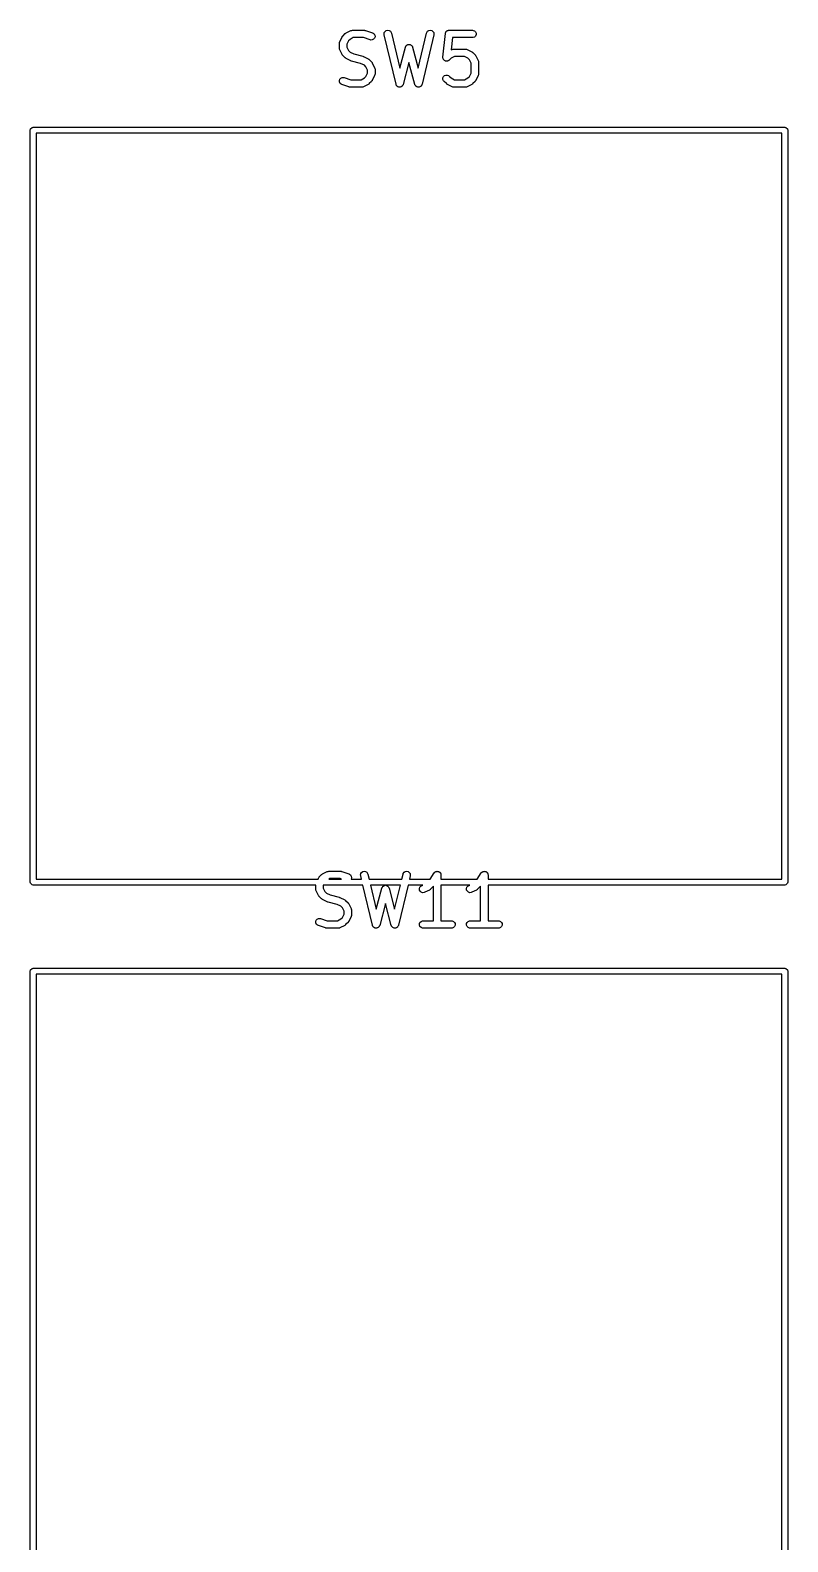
# Model space of a CAD drawing. Extents: x -0.52 to 5.81, y -3.54 to 0.77.
# Drawn here: x 2.533 to 3.136, y -0.627 to 0.576 of the extents above; entities that cross this region are included whole.
import ezdxf

# ---------------------------------------------------------------- set-up
doc = ezdxf.new("R2010")
doc.units = 0
doc.header["$MEASUREMENT"] = 0
doc.layers.add('BLACK', color=7, linetype='CONTINUOUS')

msp = doc.modelspace()

# ---------------------------------------------------------------- linework, layer by layer
at = {"layer": 'BLACK', "linetype": 'CONTINUOUS'}
for p, q in [((2.7792, 0.5651), (2.7793, 0.5657)), ((2.7793, 0.5659), (2.7795, 0.5665)), ((2.7793, 0.5658), (2.7793, 0.5659)), ((2.7793, 0.5657), (2.7793, 0.5658)), ((2.7795, 0.5665), (2.7814, 0.5702)), ((2.7814, 0.5702), (2.7815, 0.5705)), ((2.7815, 0.5705), (2.7816, 0.5705)), ((2.7816, 0.5706), (2.7817, 0.5707)), ((2.7816, 0.5705), (2.7816, 0.5706)), ((2.7817, 0.5707), (2.7818, 0.5708)), ((2.7818, 0.5708), (2.7819, 0.571)), ((2.7819, 0.571), (2.7838, 0.5729)), ((2.7838, 0.5729), (2.784, 0.573)), ((2.784, 0.573), (2.7841, 0.5731)), ((2.7841, 0.5731), (2.7842, 0.5732)), ((2.7842, 0.5732), (2.7843, 0.5732)), ((2.7843, 0.5733), (2.7846, 0.5734)), ((2.7843, 0.5732), (2.7843, 0.5733)), ((2.7846, 0.5734), (2.7883, 0.5753)), ((2.7865, 0.5671), (2.7851, 0.5644)), ((2.7877, 0.5683), (2.7865, 0.5671)), ((2.7903, 0.5697), (2.7877, 0.5683)), ((2.7883, 0.5753), (2.7889, 0.5755)), ((2.7889, 0.5755), (2.789, 0.5755)), ((2.789, 0.5755), (2.7891, 0.5755)), ((2.7891, 0.5755), (2.7897, 0.5756)), ((2.7897, 0.5756), (2.799, 0.5756)), ((2.7985, 0.5697), (2.7903, 0.5697)), ((2.8037, 0.568), (2.7985, 0.5697)), ((2.799, 0.5756), (2.7993, 0.5756)), ((2.7993, 0.5756), (2.7994, 0.5756)), ((2.7994, 0.5756), (2.7995, 0.5756)), ((2.7995, 0.5756), (2.7996, 0.5755)), ((2.7996, 0.5755), (2.7997, 0.5755)), ((2.7997, 0.5755), (2.8, 0.5754)), ((2.8, 0.5754), (2.8056, 0.5736)), ((2.8043, 0.5678), (2.8037, 0.568)), ((2.8054, 0.5679), (2.8043, 0.5678)), ((2.8065, 0.5684), (2.8054, 0.5679)), ((2.8056, 0.5736), (2.8061, 0.5733)), ((2.8061, 0.5733), (2.807, 0.5726)), ((2.8072, 0.5693), (2.8065, 0.5684)), ((2.807, 0.5726), (2.8075, 0.5716)), ((2.8076, 0.5704), (2.8072, 0.5693)), ((2.8075, 0.5716), (2.8076, 0.5704)), ((2.8148, 0.5725), (2.815, 0.5737)), ((2.8149, 0.572), (2.8148, 0.5725)), ((2.8243, 0.5326), (2.8149, 0.572)), ((2.815, 0.5737), (2.8156, 0.5747)), ((2.8156, 0.5747), (2.8165, 0.5753)), ((2.8165, 0.5753), (2.8177, 0.5756)), ((2.8177, 0.5756), (2.8188, 0.5754)), ((2.8188, 0.5754), (2.8198, 0.5748)), ((2.8198, 0.5748), (2.8205, 0.5739)), ((2.8205, 0.5739), (2.8206, 0.5733)), ((2.8206, 0.5733), (2.8273, 0.5453)), ((2.842, 0.5453), (2.8486, 0.5733)), ((2.8544, 0.572), (2.845, 0.5326)), ((2.8486, 0.5733), (2.8488, 0.5739)), ((2.8488, 0.5739), (2.8495, 0.5748)), ((2.8495, 0.5748), (2.8505, 0.5754)), ((2.8505, 0.5754), (2.8516, 0.5756)), ((2.8516, 0.5756), (2.8527, 0.5753)), ((2.8527, 0.5753), (2.8537, 0.5747)), ((2.8537, 0.5747), (2.8543, 0.5737)), ((2.8543, 0.5737), (2.8545, 0.5725)), ((2.8545, 0.5725), (2.8544, 0.572)), ((2.8617, 0.5542), (2.8636, 0.5729)), ((2.8636, 0.5733), (2.8637, 0.5735)), ((2.8636, 0.5732), (2.8636, 0.5733)), ((2.8636, 0.5731), (2.8636, 0.5732)), ((2.8636, 0.5729), (2.8636, 0.5731)), ((2.8637, 0.5735), (2.8639, 0.5739)), ((2.8639, 0.5739), (2.8641, 0.5743)), ((2.8641, 0.5743), (2.8642, 0.5744)), ((2.8642, 0.5745), (2.8646, 0.5748)), ((2.8642, 0.5744), (2.8642, 0.5745)), ((2.8646, 0.5748), (2.8649, 0.5751)), ((2.8649, 0.5751), (2.865, 0.5752)), ((2.865, 0.5752), (2.8651, 0.5753)), ((2.8651, 0.5753), (2.8655, 0.5754)), ((2.8655, 0.5754), (2.8659, 0.5755)), ((2.8659, 0.5755), (2.8662, 0.5756)), ((2.8662, 0.5756), (2.8662, 0.5756)), ((2.8662, 0.5756), (2.8663, 0.5756)), ((2.8663, 0.5756), (2.8665, 0.5756)), ((2.8665, 0.5756), (2.8853, 0.5756)), ((2.8692, 0.5697), (2.8682, 0.5599)), ((2.8853, 0.5697), (2.8692, 0.5697)), ((2.8853, 0.5756), (2.8858, 0.5755)), ((2.8858, 0.5697), (2.8853, 0.5697)), ((2.8858, 0.5755), (2.8869, 0.5751)), ((2.8869, 0.5702), (2.8858, 0.5697)), ((2.8869, 0.5751), (2.8877, 0.5743)), ((2.8877, 0.571), (2.8869, 0.5702)), ((2.8877, 0.5743), (2.8882, 0.5732)), ((2.8882, 0.5721), (2.8877, 0.571)), ((2.8882, 0.5732), (2.8882, 0.5721)), ((2.7792, 0.5614), (2.7792, 0.5651)), ((2.7793, 0.5608), (2.7792, 0.5614)), ((2.7793, 0.5607), (2.7793, 0.5608)), ((2.7793, 0.5606), (2.7793, 0.5607)), ((2.7795, 0.5601), (2.7793, 0.5606)), ((2.7814, 0.5563), (2.7795, 0.5601)), ((2.7815, 0.5561), (2.7814, 0.5563)), ((2.7816, 0.556), (2.7815, 0.5561)), ((2.7816, 0.5559), (2.7816, 0.556)), ((2.7817, 0.5558), (2.7816, 0.5559)), ((2.7818, 0.5558), (2.7817, 0.5558)), ((2.7819, 0.5556), (2.7818, 0.5558)), ((2.7838, 0.5537), (2.7819, 0.5556)), ((2.784, 0.5535), (2.7838, 0.5537)), ((2.7841, 0.5534), (2.784, 0.5535)), ((2.7842, 0.5534), (2.7841, 0.5534)), ((2.7843, 0.5533), (2.7842, 0.5534)), ((2.7851, 0.5644), (2.7851, 0.5621)), ((2.7851, 0.5621), (2.7865, 0.5594)), ((2.7865, 0.5594), (2.7877, 0.5582)), ((2.7877, 0.5582), (2.7907, 0.5567)), ((2.7907, 0.5567), (2.7979, 0.5549)), ((2.7979, 0.5549), (2.7979, 0.5549)), ((2.7979, 0.5549), (2.7979, 0.5549)), ((2.7979, 0.5549), (2.7982, 0.5548)), ((2.7982, 0.5548), (2.7984, 0.5547)), ((2.7984, 0.5547), (2.7984, 0.5547)), ((2.7984, 0.5547), (2.7985, 0.5547)), ((2.7985, 0.5547), (2.8022, 0.5528)), ((2.8273, 0.5453), (2.8318, 0.5622)), ((2.8318, 0.5622), (2.8318, 0.5623)), ((2.8318, 0.5623), (2.8319, 0.5623)), ((2.8319, 0.5624), (2.832, 0.5627)), ((2.8319, 0.5623), (2.8319, 0.5624)), ((2.832, 0.5627), (2.8322, 0.563)), ((2.8322, 0.563), (2.8324, 0.5633)), ((2.8324, 0.5633), (2.8326, 0.5635)), ((2.8326, 0.5635), (2.8327, 0.5636)), ((2.8327, 0.5636), (2.833, 0.5638)), ((2.833, 0.5638), (2.8333, 0.564)), ((2.8333, 0.564), (2.8335, 0.5641)), ((2.8335, 0.5641), (2.8337, 0.5642)), ((2.8337, 0.5642), (2.8341, 0.5642)), ((2.8341, 0.5642), (2.8345, 0.5643)), ((2.8345, 0.5643), (2.8346, 0.5643)), ((2.8346, 0.5643), (2.8348, 0.5643)), ((2.8348, 0.5643), (2.8352, 0.5642)), ((2.8352, 0.5642), (2.8356, 0.5642)), ((2.8356, 0.5642), (2.8358, 0.5641)), ((2.8358, 0.5641), (2.8359, 0.564)), ((2.8359, 0.564), (2.8363, 0.5638)), ((2.8363, 0.5638), (2.8366, 0.5636)), ((2.8366, 0.5636), (2.8367, 0.5635)), ((2.8367, 0.5635), (2.8369, 0.5633)), ((2.8369, 0.5633), (2.8371, 0.563)), ((2.8371, 0.563), (2.8373, 0.5627)), ((2.8373, 0.5627), (2.8374, 0.5624)), ((2.8374, 0.5624), (2.8374, 0.5623)), ((2.8374, 0.5623), (2.8374, 0.5623)), ((2.8374, 0.5623), (2.8375, 0.5622)), ((2.8375, 0.5622), (2.842, 0.5453)), ((2.8617, 0.5536), (2.8617, 0.5542)), ((2.8617, 0.5535), (2.8617, 0.5536)), ((2.8617, 0.5533), (2.8617, 0.5535)), ((2.8682, 0.5599), (2.8689, 0.5603)), ((2.871, 0.5547), (2.8683, 0.5533)), ((2.8689, 0.5603), (2.8695, 0.5605)), ((2.8695, 0.5605), (2.8696, 0.5605)), ((2.8696, 0.5605), (2.8697, 0.5605)), ((2.8697, 0.5605), (2.8703, 0.5606)), ((2.8703, 0.5606), (2.8796, 0.5606)), ((2.8789, 0.5547), (2.871, 0.5547)), ((2.8816, 0.5533), (2.8789, 0.5547)), ((2.8796, 0.5606), (2.8802, 0.5605)), ((2.8802, 0.5605), (2.8803, 0.5605)), ((2.8803, 0.5605), (2.8804, 0.5605)), ((2.8804, 0.5605), (2.881, 0.5603)), ((2.881, 0.5603), (2.8847, 0.5584)), ((2.8847, 0.5584), (2.885, 0.5583)), ((2.885, 0.5583), (2.885, 0.5582)), ((2.885, 0.5582), (2.8851, 0.5582)), ((2.8851, 0.5582), (2.8852, 0.5581)), ((2.8852, 0.5581), (2.8853, 0.558)), ((2.8853, 0.558), (2.8855, 0.5579)), ((2.8855, 0.5579), (2.8874, 0.556)), ((2.8874, 0.556), (2.8875, 0.5558)), ((2.8875, 0.5558), (2.8876, 0.5557)), ((2.8876, 0.5557), (2.8877, 0.5556)), ((2.8877, 0.5556), (2.8877, 0.5555)), ((2.8877, 0.5555), (2.8877, 0.5555)), ((2.8877, 0.5555), (2.8879, 0.5552)), ((2.8879, 0.5552), (2.8898, 0.5515)), ((2.7846, 0.5531), (2.7843, 0.5533)), ((2.7843, 0.5533), (2.7843, 0.5533)), ((2.7883, 0.5513), (2.7846, 0.5531)), ((2.7884, 0.5512), (2.7883, 0.5513)), ((2.7886, 0.5511), (2.7884, 0.5512)), ((2.7884, 0.5512), (2.7884, 0.5512)), ((2.7889, 0.551), (2.7886, 0.5511)), ((2.7961, 0.5492), (2.7889, 0.551)), ((2.7889, 0.551), (2.7889, 0.551)), ((2.7889, 0.551), (2.7889, 0.551)), ((2.7992, 0.5477), (2.7961, 0.5492)), ((2.8003, 0.5465), (2.7992, 0.5477)), ((2.8017, 0.5438), (2.8003, 0.5465)), ((2.8003, 0.5388), (2.8017, 0.5415)), ((2.8017, 0.5415), (2.8017, 0.5438)), ((2.8022, 0.5528), (2.8025, 0.5526)), ((2.8025, 0.5526), (2.8025, 0.5526)), ((2.8025, 0.5526), (2.8026, 0.5525)), ((2.8026, 0.5525), (2.8027, 0.5525)), ((2.8027, 0.5525), (2.8028, 0.5524)), ((2.8028, 0.5524), (2.803, 0.5522)), ((2.803, 0.5522), (2.8049, 0.5504)), ((2.8049, 0.5504), (2.805, 0.5501)), ((2.805, 0.5501), (2.8051, 0.5501)), ((2.8051, 0.5501), (2.8052, 0.55)), ((2.8052, 0.55), (2.8052, 0.5499)), ((2.8052, 0.5499), (2.8053, 0.5498)), ((2.8053, 0.5498), (2.8054, 0.5496)), ((2.8054, 0.5496), (2.8073, 0.5458)), ((2.8073, 0.5458), (2.8075, 0.5453)), ((2.8075, 0.5453), (2.8075, 0.5452)), ((2.8075, 0.5452), (2.8075, 0.5451)), ((2.8075, 0.5451), (2.8076, 0.5445)), ((2.8076, 0.5445), (2.8076, 0.5408)), ((2.8346, 0.5499), (2.83, 0.5325)), ((2.8393, 0.5325), (2.8346, 0.5499)), ((2.8619, 0.5529), (2.8617, 0.5533)), ((2.862, 0.5525), (2.8619, 0.5529)), ((2.8621, 0.5524), (2.862, 0.5525)), ((2.8622, 0.5523), (2.8621, 0.5524)), ((2.8625, 0.552), (2.8622, 0.5523)), ((2.8628, 0.5516), (2.8625, 0.552)), ((2.8629, 0.5515), (2.8628, 0.5516)), ((2.863, 0.5514), (2.8629, 0.5515)), ((2.8634, 0.5513), (2.863, 0.5514)), ((2.8638, 0.5511), (2.8634, 0.5513)), ((2.8639, 0.5511), (2.8638, 0.5511)), ((2.8641, 0.551), (2.8639, 0.5511)), ((2.8645, 0.551), (2.8641, 0.551)), ((2.8649, 0.551), (2.8645, 0.551)), ((2.8651, 0.551), (2.8649, 0.551)), ((2.8652, 0.551), (2.8651, 0.551)), ((2.8656, 0.5512), (2.8652, 0.551)), ((2.866, 0.5513), (2.8656, 0.5512)), ((2.8661, 0.5514), (2.866, 0.5513)), ((2.8663, 0.5514), (2.8661, 0.5514)), ((2.8667, 0.5518), (2.8663, 0.5514)), ((2.8683, 0.5533), (2.8667, 0.5518)), ((2.8828, 0.5521), (2.8816, 0.5533)), ((2.8842, 0.5495), (2.8828, 0.5521)), ((2.8828, 0.5388), (2.8842, 0.5415)), ((2.8842, 0.5415), (2.8842, 0.5495)), ((2.8898, 0.5515), (2.89, 0.5509)), ((2.89, 0.5509), (2.89, 0.5508)), ((2.89, 0.5508), (2.89, 0.5507)), ((2.89, 0.5507), (2.8901, 0.5501)), ((2.8901, 0.5501), (2.8901, 0.5408)), ((2.7792, 0.5355), (2.7796, 0.5366)), ((2.7793, 0.5344), (2.7792, 0.5355)), ((2.7798, 0.5333), (2.7793, 0.5344)), ((2.7796, 0.5366), (2.7803, 0.5375)), ((2.7807, 0.5326), (2.7798, 0.5333)), ((2.7803, 0.5375), (2.7814, 0.538)), ((2.7812, 0.5323), (2.7807, 0.5326)), ((2.7868, 0.5305), (2.7812, 0.5323)), ((2.7814, 0.538), (2.7825, 0.5381)), ((2.7825, 0.5381), (2.7831, 0.538)), ((2.7831, 0.538), (2.7883, 0.5362)), ((2.7871, 0.5304), (2.7868, 0.5305)), ((2.7872, 0.5304), (2.7871, 0.5304)), ((2.7873, 0.5304), (2.7872, 0.5304)), ((2.7874, 0.5303), (2.7873, 0.5304)), ((2.7875, 0.5304), (2.7874, 0.5303)), ((2.7878, 0.5303), (2.7875, 0.5304)), ((2.7972, 0.5303), (2.7878, 0.5303)), ((2.7883, 0.5362), (2.7965, 0.5362)), ((2.7965, 0.5362), (2.7992, 0.5376)), ((2.7977, 0.5304), (2.7972, 0.5303)), ((2.7978, 0.5304), (2.7977, 0.5304)), ((2.7979, 0.5304), (2.7978, 0.5304)), ((2.7985, 0.5306), (2.7979, 0.5304)), ((2.8022, 0.5325), (2.7985, 0.5306)), ((2.7992, 0.5376), (2.8003, 0.5388)), ((2.8025, 0.5327), (2.8022, 0.5325)), ((2.8026, 0.5328), (2.8025, 0.5327)), ((2.8025, 0.5327), (2.8025, 0.5327)), ((2.8027, 0.5328), (2.8026, 0.5328)), ((2.8028, 0.5329), (2.8027, 0.5328)), ((2.803, 0.5331), (2.8028, 0.5329)), ((2.8049, 0.5349), (2.803, 0.5331)), ((2.805, 0.5352), (2.8049, 0.5349)), ((2.8051, 0.5352), (2.805, 0.5352)), ((2.8052, 0.5353), (2.8051, 0.5352)), ((2.8053, 0.5355), (2.8052, 0.5354)), ((2.8052, 0.5354), (2.8052, 0.5353)), ((2.8054, 0.5357), (2.8053, 0.5355)), ((2.8073, 0.5395), (2.8054, 0.5357)), ((2.8075, 0.54), (2.8073, 0.5395)), ((2.8076, 0.5408), (2.8075, 0.5402)), ((2.8075, 0.5402), (2.8075, 0.5401)), ((2.8075, 0.5401), (2.8075, 0.54)), ((2.8243, 0.5324), (2.8243, 0.5326)), ((2.8244, 0.5323), (2.8243, 0.5324)), ((2.8245, 0.532), (2.8244, 0.5323)), ((2.8244, 0.5323), (2.8244, 0.5323)), ((2.8247, 0.5317), (2.8245, 0.532)), ((2.8249, 0.5313), (2.8247, 0.5317)), ((2.825, 0.5312), (2.8249, 0.5313)), ((2.8251, 0.5311), (2.825, 0.5312)), ((2.8255, 0.5309), (2.8251, 0.5311)), ((2.8258, 0.5306), (2.8255, 0.5309)), ((2.826, 0.5306), (2.8258, 0.5306)), ((2.8261, 0.5305), (2.826, 0.5306)), ((2.8265, 0.5304), (2.8261, 0.5305)), ((2.827, 0.5303), (2.8265, 0.5304)), ((2.8271, 0.5303), (2.827, 0.5303)), ((2.8273, 0.5303), (2.8271, 0.5303)), ((2.8277, 0.5304), (2.8273, 0.5303)), ((2.8281, 0.5305), (2.8277, 0.5304)), ((2.8282, 0.5306), (2.8281, 0.5305)), ((2.8284, 0.5306), (2.8282, 0.5306)), ((2.8287, 0.5308), (2.8284, 0.5306)), ((2.8291, 0.5311), (2.8287, 0.5308)), ((2.8292, 0.5312), (2.8291, 0.5311)), ((2.8293, 0.5313), (2.8292, 0.5312)), ((2.8295, 0.5316), (2.8293, 0.5313)), ((2.8298, 0.532), (2.8295, 0.5316)), ((2.8299, 0.5322), (2.8298, 0.532)), ((2.83, 0.5325), (2.8299, 0.5323)), ((2.8299, 0.5323), (2.8299, 0.5322)), ((2.8299, 0.5322), (2.8299, 0.5322)), ((2.8394, 0.5323), (2.8393, 0.5325)), ((2.8394, 0.5322), (2.8394, 0.5323)), ((2.8395, 0.532), (2.8394, 0.5322)), ((2.8394, 0.5322), (2.8394, 0.5322)), ((2.8398, 0.5316), (2.8395, 0.532)), ((2.84, 0.5313), (2.8398, 0.5316)), ((2.8401, 0.5312), (2.84, 0.5313)), ((2.8402, 0.5311), (2.8401, 0.5312)), ((2.8406, 0.5308), (2.8402, 0.5311)), ((2.8409, 0.5306), (2.8406, 0.5308)), ((2.8411, 0.5306), (2.8409, 0.5306)), ((2.8412, 0.5305), (2.8411, 0.5306)), ((2.8416, 0.5304), (2.8412, 0.5305)), ((2.842, 0.5303), (2.8416, 0.5304)), ((2.8422, 0.5303), (2.842, 0.5303)), ((2.8423, 0.5303), (2.8422, 0.5303)), ((2.8427, 0.5304), (2.8423, 0.5303)), ((2.8432, 0.5305), (2.8427, 0.5304)), ((2.8433, 0.5306), (2.8432, 0.5305)), ((2.8434, 0.5306), (2.8433, 0.5306)), ((2.8438, 0.5309), (2.8434, 0.5306)), ((2.8442, 0.5311), (2.8438, 0.5309)), ((2.8444, 0.5313), (2.8442, 0.5312)), ((2.8442, 0.5312), (2.8442, 0.5311)), ((2.8446, 0.5317), (2.8444, 0.5313)), ((2.8448, 0.532), (2.8446, 0.5317)), ((2.8449, 0.5323), (2.8448, 0.532)), ((2.845, 0.5326), (2.8449, 0.5324)), ((2.8449, 0.5324), (2.8449, 0.5323)), ((2.8449, 0.5323), (2.8449, 0.5323)), ((2.8617, 0.5376), (2.8622, 0.5387)), ((2.8617, 0.5364), (2.8617, 0.5376)), ((2.8622, 0.5354), (2.8617, 0.5364)), ((2.8622, 0.5387), (2.863, 0.5395)), ((2.8626, 0.5349), (2.8622, 0.5354)), ((2.8644, 0.5331), (2.8626, 0.5349)), ((2.863, 0.5395), (2.8641, 0.5399)), ((2.8641, 0.5399), (2.8652, 0.5399)), ((2.8647, 0.5329), (2.8644, 0.5331)), ((2.8647, 0.5328), (2.8647, 0.5329)), ((2.8648, 0.5328), (2.8647, 0.5328)), ((2.8649, 0.5327), (2.8648, 0.5328)), ((2.8652, 0.5325), (2.8649, 0.5327)), ((2.8649, 0.5327), (2.8649, 0.5327)), ((2.8652, 0.5399), (2.8663, 0.5395)), ((2.8689, 0.5306), (2.8652, 0.5325)), ((2.8663, 0.5395), (2.8667, 0.5391)), ((2.8667, 0.5391), (2.8683, 0.5376)), ((2.8683, 0.5376), (2.871, 0.5362)), ((2.8695, 0.5304), (2.8689, 0.5306)), ((2.8696, 0.5304), (2.8695, 0.5304)), ((2.8697, 0.5304), (2.8696, 0.5304)), ((2.8703, 0.5303), (2.8697, 0.5304)), ((2.8796, 0.5303), (2.8703, 0.5303)), ((2.871, 0.5362), (2.8789, 0.5362)), ((2.8789, 0.5362), (2.8816, 0.5376)), ((2.8802, 0.5304), (2.8796, 0.5303)), ((2.8803, 0.5304), (2.8802, 0.5304)), ((2.8804, 0.5304), (2.8803, 0.5304)), ((2.881, 0.5306), (2.8804, 0.5304)), ((2.8847, 0.5325), (2.881, 0.5306)), ((2.8816, 0.5376), (2.8828, 0.5388)), ((2.885, 0.5327), (2.8847, 0.5325)), ((2.8851, 0.5328), (2.885, 0.5327)), ((2.885, 0.5327), (2.885, 0.5327)), ((2.8852, 0.5328), (2.8851, 0.5328)), ((2.8853, 0.5329), (2.8852, 0.5328)), ((2.8855, 0.5331), (2.8853, 0.5329)), ((2.8874, 0.5349), (2.8855, 0.5331)), ((2.8875, 0.5352), (2.8874, 0.5349)), ((2.8876, 0.5352), (2.8875, 0.5352)), ((2.8877, 0.5353), (2.8876, 0.5352)), ((2.8879, 0.5357), (2.8877, 0.5355)), ((2.8877, 0.5355), (2.8877, 0.5354)), ((2.8877, 0.5354), (2.8877, 0.5353)), ((2.8898, 0.5395), (2.8879, 0.5357)), ((2.89, 0.54), (2.8898, 0.5395)), ((2.8901, 0.5408), (2.89, 0.5402)), ((2.89, 0.5402), (2.89, 0.5401)), ((2.89, 0.5401), (2.89, 0.54)), ((2.5331, 0.4961), (2.5333, 0.497)), ((2.5331, -0.1024), (2.5331, 0.4961)), ((2.5333, 0.497), (2.5345, 0.4982)), ((2.5345, 0.4982), (2.5354, 0.4984)), ((2.5354, 0.4984), (3.1339, 0.4984)), ((2.5378, 0.4937), (2.5378, -0.1)), ((3.1315, 0.4937), (2.5378, 0.4937)), ((3.1315, -0.1), (3.1315, 0.4937)), ((3.1339, 0.4984), (3.1348, 0.4982)), ((3.1348, 0.4982), (3.136, 0.497)), ((3.136, 0.497), (3.1362, 0.4961)), ((3.1362, 0.4961), (3.1362, -0.1024)), ((2.7653, -0.0962), (2.7654, -0.0961)), ((2.7653, -0.0962), (2.7653, -0.0962)), ((2.7654, -0.0961), (2.7655, -0.0961)), ((2.7655, -0.0961), (2.7656, -0.096)), ((2.7656, -0.096), (2.7658, -0.0959)), ((2.7658, -0.0959), (2.7696, -0.094)), ((2.7696, -0.094), (2.7701, -0.0938)), ((2.7701, -0.0938), (2.7702, -0.0938)), ((2.7702, -0.0938), (2.7703, -0.0938)), ((2.7703, -0.0938), (2.7709, -0.0937)), ((2.7709, -0.0937), (2.7803, -0.0937)), ((2.7803, -0.0937), (2.7806, -0.0937)), ((2.7806, -0.0937), (2.7806, -0.0937)), ((2.7806, -0.0937), (2.7807, -0.0937)), ((2.7807, -0.0937), (2.7809, -0.0938)), ((2.7809, -0.0938), (2.7809, -0.0938)), ((2.7809, -0.0938), (2.7812, -0.0938)), ((2.7812, -0.0938), (2.7868, -0.0957)), ((2.7868, -0.0957), (2.7874, -0.096)), ((2.7874, -0.096), (2.7882, -0.0967)), ((2.7961, -0.0968), (2.7963, -0.0956)), ((2.7963, -0.0956), (2.7969, -0.0946)), ((2.7969, -0.0946), (2.7978, -0.094)), ((2.7978, -0.094), (2.7989, -0.0937)), ((2.7989, -0.0937), (2.8001, -0.0939)), ((2.8001, -0.0939), (2.801, -0.0945)), ((2.801, -0.0945), (2.8017, -0.0954)), ((2.8017, -0.0954), (2.8019, -0.096)), ((2.8019, -0.096), (2.8029, -0.1)), ((2.8289, -0.1), (2.8299, -0.096)), ((2.8299, -0.096), (2.8301, -0.0954)), ((2.8301, -0.0954), (2.8308, -0.0945)), ((2.8308, -0.0945), (2.8317, -0.0939)), ((2.8317, -0.0939), (2.8329, -0.0937)), ((2.8329, -0.0937), (2.834, -0.094)), ((2.834, -0.094), (2.8349, -0.0946)), ((2.8349, -0.0946), (2.8355, -0.0956)), ((2.8355, -0.0956), (2.8357, -0.0968)), ((2.8514, -0.1), (2.8547, -0.095)), ((2.8547, -0.095), (2.8551, -0.0946)), ((2.8547, -0.095), (2.8547, -0.095)), ((2.8547, -0.095), (2.8547, -0.095)), ((2.8547, -0.095), (2.8547, -0.095)), ((2.8551, -0.0946), (2.8553, -0.0944)), ((2.8553, -0.0944), (2.8555, -0.0942)), ((2.8555, -0.0942), (2.8558, -0.0941)), ((2.8558, -0.0941), (2.856, -0.0939)), ((2.856, -0.0939), (2.8563, -0.0939)), ((2.8563, -0.0939), (2.8566, -0.0938)), ((2.8566, -0.0938), (2.8569, -0.0938)), ((2.8569, -0.0938), (2.8571, -0.0937)), ((2.8571, -0.0937), (2.8574, -0.0938)), ((2.8574, -0.0938), (2.8577, -0.0938)), ((2.8577, -0.0938), (2.858, -0.0939)), ((2.858, -0.0939), (2.8583, -0.0939)), ((2.8583, -0.0939), (2.8585, -0.0941)), ((2.8585, -0.0941), (2.8588, -0.0942)), ((2.8588, -0.0942), (2.859, -0.0944)), ((2.859, -0.0944), (2.8592, -0.0946)), ((2.8592, -0.0946), (2.8594, -0.0948)), ((2.8594, -0.0948), (2.8596, -0.095)), ((2.8596, -0.095), (2.8597, -0.0953)), ((2.8597, -0.0953), (2.8599, -0.0955)), ((2.8599, -0.0955), (2.8599, -0.0958)), ((2.8599, -0.0958), (2.86, -0.0961)), ((2.86, -0.0961), (2.8601, -0.0966)), ((2.8889, -0.1), (2.8922, -0.095)), ((2.8922, -0.095), (2.8925, -0.0946)), ((2.8922, -0.095), (2.8922, -0.095)), ((2.8922, -0.095), (2.8922, -0.095)), ((2.8922, -0.095), (2.8922, -0.095)), ((2.8925, -0.0946), (2.8928, -0.0944)), ((2.8928, -0.0944), (2.893, -0.0942)), ((2.893, -0.0942), (2.8933, -0.0941)), ((2.8933, -0.0941), (2.8935, -0.0939)), ((2.8935, -0.0939), (2.8938, -0.0939)), ((2.8938, -0.0939), (2.8941, -0.0938)), ((2.8941, -0.0938), (2.8944, -0.0938)), ((2.8944, -0.0938), (2.8946, -0.0937)), ((2.8946, -0.0937), (2.8949, -0.0938)), ((2.8949, -0.0938), (2.8952, -0.0938)), ((2.8952, -0.0938), (2.8955, -0.0939)), ((2.8955, -0.0939), (2.8958, -0.0939)), ((2.8958, -0.0939), (2.896, -0.0941)), ((2.896, -0.0941), (2.8963, -0.0942)), ((2.8963, -0.0942), (2.8965, -0.0944)), ((2.8965, -0.0944), (2.8967, -0.0946)), ((2.8967, -0.0946), (2.8969, -0.0948)), ((2.8969, -0.0948), (2.8971, -0.095)), ((2.8971, -0.095), (2.8972, -0.0953)), ((2.8972, -0.0953), (2.8974, -0.0955)), ((2.8974, -0.0955), (2.8974, -0.0958)), ((2.8974, -0.0958), (2.8975, -0.0961)), ((2.8975, -0.0961), (2.8976, -0.0966)), ((2.5333, -0.1033), (2.5331, -0.1024)), ((2.5345, -0.1045), (2.5333, -0.1033)), ((2.5354, -0.1047), (2.5345, -0.1045)), ((2.7605, -0.1047), (2.5354, -0.1047)), ((2.5378, -0.1), (2.7622, -0.1)), ((2.7605, -0.1079), (2.7605, -0.1047)), ((2.7605, -0.1085), (2.7605, -0.1079)), ((2.7622, -0.1), (2.7626, -0.0991)), ((2.7626, -0.0991), (2.7628, -0.0988)), ((2.7628, -0.0988), (2.7629, -0.0987)), ((2.7628, -0.0988), (2.7628, -0.0988)), ((2.7629, -0.0986), (2.763, -0.0985)), ((2.7629, -0.0987), (2.7629, -0.0986)), ((2.763, -0.0985), (2.7632, -0.0983)), ((2.7632, -0.0983), (2.7651, -0.0964)), ((2.7651, -0.0964), (2.7653, -0.0962)), ((2.7979, -0.1047), (2.7664, -0.1047)), ((2.7664, -0.1047), (2.7664, -0.1048)), ((2.7664, -0.1048), (2.7664, -0.1072)), ((2.7664, -0.1072), (2.7677, -0.1099)), ((2.7716, -0.0996), (2.7708, -0.1)), ((2.7708, -0.1), (2.781, -0.1)), ((2.7798, -0.0996), (2.7716, -0.0996)), ((2.781, -0.1), (2.7798, -0.0996)), ((2.7882, -0.0967), (2.7887, -0.0977)), ((2.7888, -0.0989), (2.7885, -0.1)), ((2.7885, -0.1), (2.7885, -0.1)), ((2.7885, -0.1), (2.7968, -0.1)), ((2.7887, -0.0977), (2.7888, -0.0989)), ((2.7962, -0.0973), (2.7961, -0.0968)), ((2.7968, -0.1), (2.7962, -0.0973)), ((2.8055, -0.1367), (2.7979, -0.1047)), ((2.8029, -0.1), (2.8289, -0.1)), ((2.804, -0.1047), (2.8086, -0.1239)), ((2.8278, -0.1047), (2.804, -0.1047)), ((2.8086, -0.1239), (2.813, -0.1071)), ((2.813, -0.1071), (2.8131, -0.107)), ((2.8131, -0.1069), (2.8132, -0.1066)), ((2.8131, -0.107), (2.8131, -0.1069)), ((2.8131, -0.1069), (2.8131, -0.1069)), ((2.8132, -0.1066), (2.8135, -0.1063)), ((2.8135, -0.1063), (2.8137, -0.1059)), ((2.8137, -0.1059), (2.8138, -0.1058)), ((2.8138, -0.1058), (2.8139, -0.1057)), ((2.8139, -0.1057), (2.8143, -0.1055)), ((2.8143, -0.1055), (2.8146, -0.1052)), ((2.8146, -0.1052), (2.8148, -0.1052)), ((2.8148, -0.1052), (2.8149, -0.1051)), ((2.8149, -0.1051), (2.8153, -0.105)), ((2.8153, -0.105), (2.8157, -0.1049)), ((2.8157, -0.1049), (2.8159, -0.105)), ((2.8159, -0.105), (2.8161, -0.1049)), ((2.8161, -0.1049), (2.8165, -0.105)), ((2.8165, -0.105), (2.8169, -0.1051)), ((2.8169, -0.1051), (2.817, -0.1052)), ((2.817, -0.1052), (2.8172, -0.1052)), ((2.8172, -0.1052), (2.8175, -0.1055)), ((2.8175, -0.1055), (2.8178, -0.1057)), ((2.8178, -0.1057), (2.818, -0.1058)), ((2.818, -0.1058), (2.8181, -0.1059)), ((2.8181, -0.1059), (2.8183, -0.1063)), ((2.8183, -0.1063), (2.8185, -0.1066)), ((2.8185, -0.1066), (2.8187, -0.1069)), ((2.8187, -0.1069), (2.8187, -0.1069)), ((2.8187, -0.1069), (2.8187, -0.107)), ((2.8187, -0.107), (2.8188, -0.1071)), ((2.8188, -0.1071), (2.8232, -0.1239)), ((2.8232, -0.1239), (2.8278, -0.1047)), ((2.8339, -0.1047), (2.8263, -0.1367)), ((2.8456, -0.1047), (2.8339, -0.1047)), ((2.8356, -0.0973), (2.835, -0.1)), ((2.835, -0.1), (2.8514, -0.1)), ((2.8357, -0.0968), (2.8356, -0.0973)), ((2.843, -0.1075), (2.8433, -0.1064)), ((2.843, -0.1087), (2.843, -0.1075)), ((2.8433, -0.1064), (2.8441, -0.1056)), ((2.8441, -0.1056), (2.8446, -0.1053)), ((2.8446, -0.1053), (2.8456, -0.1047)), ((2.8517, -0.1081), (2.8515, -0.1083)), ((2.8542, -0.1056), (2.8517, -0.1081)), ((2.8542, -0.1331), (2.8542, -0.1056)), ((2.8601, -0.0966), (2.8601, -0.0966)), ((2.8601, -0.0966), (2.8601, -0.0966)), ((2.8601, -0.0966), (2.8601, -0.0966)), ((2.8601, -0.0966), (2.8601, -0.1)), ((2.8601, -0.1), (2.8889, -0.1)), ((2.8831, -0.1047), (2.8601, -0.1047)), ((2.8601, -0.1047), (2.8601, -0.1331)), ((2.8805, -0.1075), (2.8808, -0.1064)), ((2.8805, -0.1087), (2.8805, -0.1075)), ((2.8808, -0.1064), (2.8816, -0.1056)), ((2.8816, -0.1056), (2.8821, -0.1053)), ((2.8821, -0.1053), (2.8831, -0.1047)), ((2.8892, -0.1081), (2.889, -0.1083)), ((2.8917, -0.1056), (2.8892, -0.1081)), ((2.8917, -0.1331), (2.8917, -0.1056)), ((2.8976, -0.0966), (2.8976, -0.0966)), ((2.8976, -0.0966), (2.8976, -0.0966)), ((2.8976, -0.0966), (2.8976, -0.0966)), ((2.8976, -0.0966), (2.8976, -0.1)), ((2.8976, -0.1), (3.1315, -0.1)), ((3.1339, -0.1047), (2.8976, -0.1047)), ((2.8976, -0.1047), (2.8976, -0.1331)), ((3.1348, -0.1045), (3.1339, -0.1047)), ((3.136, -0.1033), (3.1348, -0.1045)), ((3.1362, -0.1024), (3.136, -0.1033)), ((2.7605, -0.1086), (2.7605, -0.1085)), ((2.7606, -0.1087), (2.7605, -0.1086)), ((2.7608, -0.1092), (2.7606, -0.1087)), ((2.7626, -0.113), (2.7608, -0.1092)), ((2.7628, -0.1132), (2.7626, -0.113)), ((2.7628, -0.1133), (2.7628, -0.1132)), ((2.7629, -0.1134), (2.7628, -0.1133)), ((2.7629, -0.1135), (2.7629, -0.1134)), ((2.763, -0.1135), (2.7629, -0.1135)), ((2.7632, -0.1137), (2.763, -0.1135)), ((2.7651, -0.1156), (2.7632, -0.1137)), ((2.7653, -0.1158), (2.7651, -0.1156)), ((2.7653, -0.1159), (2.7653, -0.1158)), ((2.7654, -0.1159), (2.7653, -0.1159)), ((2.7655, -0.116), (2.7654, -0.1159)), ((2.7656, -0.116), (2.7655, -0.116)), ((2.7658, -0.1162), (2.7656, -0.116)), ((2.7696, -0.118), (2.7658, -0.1162)), ((2.7677, -0.1099), (2.7689, -0.1111)), ((2.7689, -0.1111), (2.7719, -0.1126)), ((2.7696, -0.1181), (2.7696, -0.118)), ((2.7699, -0.1182), (2.7696, -0.1181)), ((2.7696, -0.1181), (2.7696, -0.1181)), ((2.7701, -0.1182), (2.7699, -0.1182)), ((2.7702, -0.1183), (2.7701, -0.1182)), ((2.7701, -0.1182), (2.7701, -0.1182)), ((2.7774, -0.1201), (2.7702, -0.1183)), ((2.7719, -0.1126), (2.7791, -0.1144)), ((2.7804, -0.1216), (2.7774, -0.1201)), ((2.7791, -0.1144), (2.7792, -0.1144)), ((2.7792, -0.1144), (2.7792, -0.1144)), ((2.7792, -0.1144), (2.7794, -0.1145)), ((2.7794, -0.1145), (2.7797, -0.1146)), ((2.7797, -0.1146), (2.7797, -0.1146)), ((2.7797, -0.1146), (2.7797, -0.1146)), ((2.7797, -0.1146), (2.7835, -0.1165)), ((2.7835, -0.1165), (2.7837, -0.1167)), ((2.7837, -0.1167), (2.7838, -0.1167)), ((2.7838, -0.1167), (2.7839, -0.1168)), ((2.7839, -0.1168), (2.784, -0.1168)), ((2.784, -0.1168), (2.784, -0.1169)), ((2.784, -0.1169), (2.7842, -0.1171)), ((2.7842, -0.1171), (2.7861, -0.1189)), ((2.7861, -0.1189), (2.7863, -0.1192)), ((2.7863, -0.1192), (2.7864, -0.1192)), ((2.7864, -0.1192), (2.7864, -0.1193)), ((2.7864, -0.1193), (2.7865, -0.1194)), ((2.7865, -0.1194), (2.7865, -0.1194)), ((2.7865, -0.1194), (2.7867, -0.1197)), ((2.7867, -0.1197), (2.7885, -0.1234)), ((2.8159, -0.1194), (2.8113, -0.1368)), ((2.8205, -0.1368), (2.8159, -0.1194)), ((2.8436, -0.1097), (2.843, -0.1087)), ((2.8444, -0.1105), (2.8436, -0.1097)), ((2.8455, -0.1108), (2.8444, -0.1105)), ((2.8467, -0.1107), (2.8455, -0.1108)), ((2.8472, -0.1105), (2.8467, -0.1107)), ((2.851, -0.1087), (2.8472, -0.1105)), ((2.8512, -0.1085), (2.851, -0.1087)), ((2.8513, -0.1085), (2.8512, -0.1085)), ((2.8514, -0.1084), (2.8513, -0.1085)), ((2.8515, -0.1084), (2.8514, -0.1084)), ((2.8515, -0.1083), (2.8515, -0.1084)), ((2.8811, -0.1097), (2.8805, -0.1087)), ((2.8819, -0.1105), (2.8811, -0.1097)), ((2.883, -0.1108), (2.8819, -0.1105)), ((2.8842, -0.1107), (2.883, -0.1108)), ((2.8847, -0.1105), (2.8842, -0.1107)), ((2.8885, -0.1087), (2.8847, -0.1105)), ((2.8887, -0.1085), (2.8885, -0.1087)), ((2.8888, -0.1085), (2.8887, -0.1085)), ((2.8889, -0.1084), (2.8888, -0.1085)), ((2.889, -0.1083), (2.8889, -0.1084)), ((2.8889, -0.1084), (2.8889, -0.1084)), ((2.7608, -0.1327), (2.7616, -0.1318)), ((2.7616, -0.1318), (2.7626, -0.1313)), ((2.7626, -0.1313), (2.7638, -0.1312)), ((2.7638, -0.1312), (2.7643, -0.1313)), ((2.7643, -0.1313), (2.7695, -0.1331)), ((2.7777, -0.1331), (2.7804, -0.1317)), ((2.7816, -0.1228), (2.7804, -0.1216)), ((2.7804, -0.1317), (2.7816, -0.1305)), ((2.7829, -0.1255), (2.7816, -0.1228)), ((2.7816, -0.1305), (2.7829, -0.1278)), ((2.7829, -0.1278), (2.7829, -0.1255)), ((2.7885, -0.1298), (2.7867, -0.1336)), ((2.7885, -0.1234), (2.7887, -0.124)), ((2.7887, -0.1293), (2.7885, -0.1298)), ((2.7887, -0.124), (2.7888, -0.1241)), ((2.7888, -0.1292), (2.7887, -0.1293)), ((2.7888, -0.1241), (2.7888, -0.1242)), ((2.7888, -0.1242), (2.7889, -0.1248)), ((2.7889, -0.1285), (2.7888, -0.1291)), ((2.7888, -0.1291), (2.7888, -0.1292)), ((2.7889, -0.1248), (2.7889, -0.1285)), ((2.7605, -0.1338), (2.7608, -0.1327)), ((2.7606, -0.1349), (2.7605, -0.1338)), ((2.7611, -0.136), (2.7606, -0.1349)), ((2.7619, -0.1367), (2.7611, -0.136)), ((2.7625, -0.1369), (2.7619, -0.1367)), ((2.7681, -0.1388), (2.7625, -0.1369)), ((2.7684, -0.1389), (2.7681, -0.1388)), ((2.7685, -0.1389), (2.7684, -0.1389)), ((2.7686, -0.1389), (2.7685, -0.1389)), ((2.7687, -0.1389), (2.7686, -0.1389)), ((2.769, -0.139), (2.7687, -0.1389)), ((2.7687, -0.1389), (2.7687, -0.1389)), ((2.7784, -0.139), (2.769, -0.139)), ((2.7695, -0.1331), (2.7777, -0.1331)), ((2.779, -0.1389), (2.7784, -0.139)), ((2.7791, -0.1389), (2.779, -0.1389)), ((2.7792, -0.1389), (2.7791, -0.1389)), ((2.7797, -0.1387), (2.7792, -0.1389)), ((2.7835, -0.1368), (2.7797, -0.1387)), ((2.7837, -0.1366), (2.7835, -0.1368)), ((2.7838, -0.1366), (2.7837, -0.1366)), ((2.7839, -0.1365), (2.7838, -0.1366)), ((2.784, -0.1365), (2.7839, -0.1365)), ((2.7842, -0.1362), (2.784, -0.1364)), ((2.784, -0.1364), (2.784, -0.1365)), ((2.7861, -0.1344), (2.7842, -0.1362)), ((2.7863, -0.1341), (2.7861, -0.1344)), ((2.7864, -0.1341), (2.7863, -0.1341)), ((2.7865, -0.1339), (2.7864, -0.134)), ((2.7864, -0.134), (2.7864, -0.1341)), ((2.7867, -0.1336), (2.7865, -0.1338)), ((2.7865, -0.1338), (2.7865, -0.1339)), ((2.8056, -0.1369), (2.8055, -0.1367)), ((2.8056, -0.137), (2.8056, -0.1369)), ((2.8057, -0.1372), (2.8056, -0.137)), ((2.8056, -0.137), (2.8056, -0.137)), ((2.806, -0.1376), (2.8057, -0.1372)), ((2.8062, -0.138), (2.806, -0.1376)), ((2.8063, -0.1381), (2.8062, -0.138)), ((2.8064, -0.1382), (2.8063, -0.1381)), ((2.8068, -0.1384), (2.8064, -0.1382)), ((2.8071, -0.1387), (2.8068, -0.1384)), ((2.8072, -0.1387), (2.8071, -0.1387)), ((2.8074, -0.1388), (2.8072, -0.1387)), ((2.8078, -0.1389), (2.8074, -0.1388)), ((2.8082, -0.139), (2.8078, -0.1389)), ((2.8084, -0.1389), (2.8082, -0.139)), ((2.8085, -0.139), (2.8084, -0.1389)), ((2.8089, -0.1389), (2.8085, -0.139)), ((2.8094, -0.1388), (2.8089, -0.1389)), ((2.8095, -0.1387), (2.8094, -0.1388)), ((2.8096, -0.1387), (2.8095, -0.1387)), ((2.81, -0.1384), (2.8096, -0.1387)), ((2.8103, -0.1382), (2.81, -0.1384)), ((2.8104, -0.1381), (2.8103, -0.1382)), ((2.8106, -0.138), (2.8104, -0.1381)), ((2.8108, -0.1377), (2.8106, -0.138)), ((2.811, -0.1373), (2.8108, -0.1377)), ((2.8111, -0.1371), (2.811, -0.1373)), ((2.8112, -0.137), (2.8111, -0.1371)), ((2.8113, -0.1368), (2.8112, -0.137)), ((2.8112, -0.137), (2.8112, -0.137)), ((2.8206, -0.137), (2.8205, -0.1368)), ((2.8207, -0.1371), (2.8206, -0.137)), ((2.8206, -0.137), (2.8206, -0.137)), ((2.8207, -0.1373), (2.8207, -0.1371)), ((2.821, -0.1377), (2.8207, -0.1373)), ((2.8212, -0.138), (2.821, -0.1377)), ((2.8214, -0.1381), (2.8212, -0.138)), ((2.8214, -0.1382), (2.8214, -0.1381)), ((2.8218, -0.1384), (2.8214, -0.1382)), ((2.8222, -0.1387), (2.8218, -0.1384)), ((2.8223, -0.1387), (2.8222, -0.1387)), ((2.8224, -0.1388), (2.8223, -0.1387)), ((2.8229, -0.1389), (2.8224, -0.1388)), ((2.8233, -0.139), (2.8229, -0.1389)), ((2.8234, -0.1389), (2.8233, -0.139)), ((2.8236, -0.139), (2.8234, -0.1389)), ((2.824, -0.1389), (2.8236, -0.139)), ((2.8244, -0.1388), (2.824, -0.1389)), ((2.8246, -0.1387), (2.8244, -0.1388)), ((2.8247, -0.1387), (2.8246, -0.1387)), ((2.825, -0.1384), (2.8247, -0.1387)), ((2.8254, -0.1382), (2.825, -0.1384)), ((2.8255, -0.1381), (2.8254, -0.1382)), ((2.8256, -0.138), (2.8255, -0.1381)), ((2.8258, -0.1376), (2.8256, -0.138)), ((2.8261, -0.1372), (2.8258, -0.1376)), ((2.8262, -0.137), (2.8261, -0.1372)), ((2.8263, -0.1367), (2.8262, -0.1369)), ((2.8262, -0.1369), (2.8262, -0.137)), ((2.8262, -0.137), (2.8262, -0.137)), ((2.843, -0.1354), (2.8434, -0.1344)), ((2.843, -0.1366), (2.843, -0.1354)), ((2.8434, -0.1377), (2.843, -0.1366)), ((2.8434, -0.1344), (2.8443, -0.1336)), ((2.8443, -0.1385), (2.8434, -0.1377)), ((2.8443, -0.1336), (2.8453, -0.1331)), ((2.8453, -0.1389), (2.8443, -0.1385)), ((2.8453, -0.1331), (2.8459, -0.1331)), ((2.8459, -0.139), (2.8453, -0.1389)), ((2.8459, -0.1331), (2.8542, -0.1331)), ((2.8684, -0.139), (2.8459, -0.139)), ((2.8601, -0.1331), (2.8684, -0.1331)), ((2.8684, -0.1331), (2.869, -0.1331)), ((2.869, -0.1389), (2.8684, -0.139)), ((2.869, -0.1331), (2.87, -0.1336)), ((2.87, -0.1385), (2.869, -0.1389)), ((2.87, -0.1336), (2.8708, -0.1344)), ((2.8708, -0.1377), (2.87, -0.1385)), ((2.8708, -0.1344), (2.8713, -0.1354)), ((2.8713, -0.1366), (2.8708, -0.1377)), ((2.8713, -0.1354), (2.8713, -0.1366)), ((2.8805, -0.1354), (2.8809, -0.1344)), ((2.8805, -0.1366), (2.8805, -0.1354)), ((2.8809, -0.1377), (2.8805, -0.1366)), ((2.8809, -0.1344), (2.8817, -0.1336)), ((2.8817, -0.1385), (2.8809, -0.1377)), ((2.8817, -0.1336), (2.8828, -0.1331)), ((2.8828, -0.1389), (2.8817, -0.1385)), ((2.8828, -0.1331), (2.8834, -0.1331)), ((2.8834, -0.139), (2.8828, -0.1389)), ((2.8834, -0.1331), (2.8917, -0.1331)), ((2.9059, -0.139), (2.8834, -0.139)), ((2.8976, -0.1331), (2.9059, -0.1331)), ((2.9059, -0.1331), (2.9065, -0.1331)), ((2.9065, -0.1389), (2.9059, -0.139)), ((2.9065, -0.1331), (2.9075, -0.1336)), ((2.9075, -0.1385), (2.9065, -0.1389)), ((2.9075, -0.1336), (2.9083, -0.1344)), ((2.9083, -0.1377), (2.9075, -0.1385)), ((2.9083, -0.1344), (2.9088, -0.1354)), ((2.9088, -0.1366), (2.9083, -0.1377)), ((2.9088, -0.1354), (2.9088, -0.1366)), ((2.5331, -0.1732), (2.5333, -0.1723)), ((2.5331, -0.7717), (2.5331, -0.1732)), ((2.5333, -0.1723), (2.5345, -0.171)), ((2.5345, -0.171), (2.5354, -0.1709)), ((2.5354, -0.1709), (3.1339, -0.1709)), ((2.5378, -0.1756), (2.5378, -0.7693)), ((3.1315, -0.1756), (2.5378, -0.1756)), ((3.1315, -0.7693), (3.1315, -0.1756)), ((3.1339, -0.1709), (3.1348, -0.171)), ((3.1348, -0.171), (3.136, -0.1723)), ((3.136, -0.1723), (3.1362, -0.1732)), ((3.1362, -0.1732), (3.1362, -0.7717))]:
    msp.add_line(p, q, dxfattribs=at)

doc.saveas('drawing.dxf')
